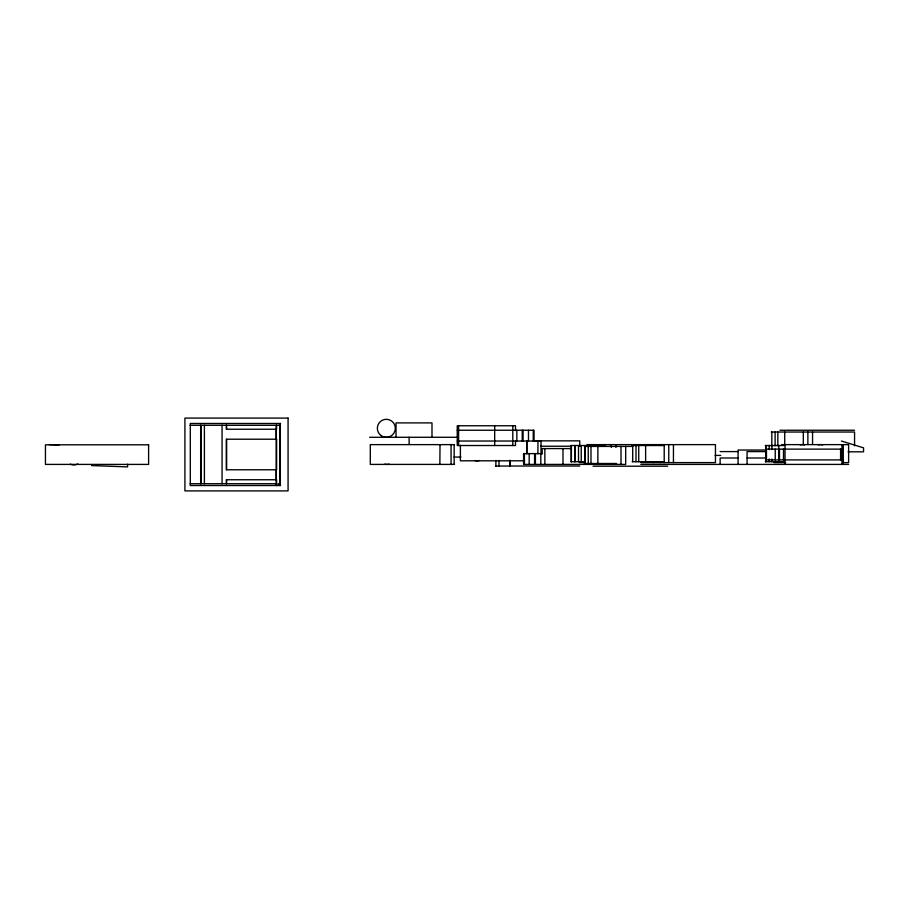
<?xml version="1.0" encoding="UTF-8"?>
<svg xmlns="http://www.w3.org/2000/svg" width="909" height="909" viewBox="0 0 909 909"><rect width="100%" height="100%" fill="white"/><g stroke="black" fill="none" stroke-linecap="round" stroke-linejoin="round"><path stroke-width="1.36" d="M127.658 464.204L127.555 466.896L91.627 465.578M280.563 423.48L190.299 423.48L190.299 485.52L280.563 485.52M190.117 425.287L280.302 425.287M457.25 430.241L534.06 430.241L534.06 441.035M779.911 430.241L854.562 430.241M771.252 432.036L854.562 432.036L854.562 445.876M369.599 437.286L458.295 437.286M533.708 440.854L579.76 440.854L579.76 446.239M457.25 441.035L541.321 441.035M454.466 444.626L370.293 444.626L370.293 464.408L454.466 464.408M587.044 444.626L715.451 444.626L715.451 462.601L640.811 462.601M781.524 444.626L848.62 444.626L848.62 462.601L842.87 462.601M570.841 445.524L604.917 445.524L604.917 444.626M632.153 445.524L664.206 445.524M765.321 445.524L784.274 445.524M540.685 446.239L571.386 446.239M584.396 446.421L632.721 446.421M571.307 448.58L542.162 448.58L542.162 453.852M843.279 449.126L766.469 449.126L766.469 459.909L843.279 459.909M765.742 450.023L738.074 450.023L738.074 464.408M720.133 451.591L738.074 451.591M765.026 451.591L747.084 451.591L747.084 464.408M848.108 451.818L863.55 451.818L863.55 447.842L841.45 441.035M542.162 453.614L523.595 453.614L523.595 464.408L625.687 464.408L625.687 446.421M715.133 455.409L720.723 455.409M454.011 457.068L460.92 457.068M737.938 458L720.133 458L720.133 464.408M747.084 458L765.026 458M524.55 460.806L460.386 460.806L460.386 445.262M570.841 461.704L584.964 461.704M632.153 461.704L664.206 461.704M765.321 461.704L784.274 461.704M579.499 462.601L585.248 462.601M773.979 462.601L785.706 462.601M584.396 463.499L616.461 463.499L616.461 464.408M640.811 464.408L848.62 464.408M495.587 466.022L579.76 466.022M593.054 466.203L667.706 466.203M190.129 483.713L276.597 483.713M280.302 483.713L278.313 483.713L278.449 485.52M49.256 444.592L59.119 444.956M843.279 444.626L843.279 464.408M841.939 444.626L841.939 464.408M840.586 449.126L840.586 459.909M812.555 432.036L812.555 444.49M807.874 432.036L807.874 444.49M803.317 432.036L803.317 444.49M785.035 444.626L785.035 464.408M784.728 432.036L784.728 444.49M783.501 449.126L783.501 459.909M779.479 449.126L779.479 459.909M779.274 449.126L779.274 459.909M779.081 449.126L779.081 459.909M778.877 449.126L778.877 459.909M778.797 445.524L778.797 461.704M777.843 432.036L777.843 445.876M775.229 449.126L775.229 459.909M775.104 432.036L775.104 445.876M771.911 445.524L771.911 449.569M771.911 459.011L771.911 461.704M771.821 432.036L771.821 445.876M769.173 445.524L769.173 449.569M769.173 459.011L769.173 461.704M765.878 445.524L765.878 461.704M765.662 445.524L765.662 461.704M673.444 444.626L673.444 462.601M668.763 444.626L668.763 462.601M664.206 444.626L664.206 462.601M660.207 444.626L660.207 445.524M660.207 461.704L660.207 462.601M653.537 444.626L653.537 445.524M653.537 461.704L653.537 462.601M645.629 445.524L645.629 461.704M638.743 445.524L638.743 461.704M636.005 445.524L636.005 461.704M632.709 445.524L632.709 461.704M621.006 446.421L621.006 464.408M615.95 444.626L615.95 447.387M611.268 444.626L611.268 447.387M605.78 463.499L605.78 464.408M597.872 446.421L597.872 463.499M596.043 444.626L596.043 445.524M590.986 446.421L590.986 463.499M588.248 446.421L588.248 463.499M584.953 446.421L584.953 463.499M584.737 446.421L584.737 463.499M581.237 445.524L581.237 461.704M578.51 445.524L578.51 461.704M575.215 445.524L575.215 461.704M574.693 445.524L574.693 461.704M571.397 445.524L571.397 461.704M571.182 445.524L571.182 461.704M562.989 448.58L562.989 464.408M544.855 448.58L544.855 464.408M541.014 441.035L541.014 453.739M540.81 453.614L540.81 464.408M537.935 441.035L537.935 453.739M535.424 453.614L535.424 464.408M534.583 453.614L534.583 464.408M533.242 430.241L533.242 441.035M529.186 453.614L529.186 464.408M528.47 430.241L528.47 441.035M526.868 441.035L526.868 453.739M526.72 441.035L526.72 453.739M524.413 453.614L524.413 464.408M523.084 430.241L523.084 441.035M522.232 430.241L522.232 441.035M516.846 430.241L516.846 441.035M515.505 430.571L515.505 425.753L457.25 425.753L457.25 445.524L515.505 445.524L515.505 441.035M512.801 425.753L512.801 445.524M510.176 460.374L510.176 466.022M510.04 460.374L510.04 466.022M498.973 460.374L498.973 466.022M495.882 460.374L495.882 466.022M494.678 425.753L494.678 445.524M458.602 425.753L458.602 445.524M454.159 444.626L454.159 464.408M451.08 444.626L451.08 464.408M440.013 444.626L439.865 464.408M431.991 437.286L431.991 422.901L396.029 422.901L396.029 437.286M409.118 437.286L409.118 444.353M280.336 423.48L280.336 485.52M279.79 425.287L279.79 483.713M276.597 425.287L276.597 429.253L226.307 429.253L226.307 425.287M276.597 485.52L276.597 479.747L226.307 479.747L226.307 483.713M276.268 429.253L276.268 439.217M276.268 469.783L276.268 479.747M276.2 425.287L276.2 485.52M226.636 425.287L226.636 429.253M226.636 439.217L226.636 469.783M226.636 479.747L226.636 483.713M222.057 425.287L222.057 483.713M204.389 425.287L204.389 483.713M200.991 425.287L200.991 483.713M200.662 425.287L200.662 483.713M800.159 444.91A8.988 8.988 0 0 1 804.624 444.91M818.282 444.91A8.988 8.988 0 0 1 822.759 444.91M479.361 460.522A8.988 8.988 0 0 1 474.884 460.522M389.268 464.124A8.988 8.988 0 0 1 384.791 464.124M77.867 463.965A8.988 8.988 0 0 1 70.209 464.169M288.073 418.095L184.913 418.095L184.913 490.905L288.073 490.905L288.073 418.095M276.597 439.217L226.307 439.217L226.307 469.783L276.597 469.783L276.597 439.217M148.61 444.808L45.45 444.808L45.45 464.408L148.61 464.408L148.61 444.808M381.371 435.786A8.988 8.988 0 0 0 395.313 428.866A8.988 8.988 0 0 0 382.348 420.242A8.988 8.988 0 0 0 381.371 435.786"/></g></svg>
